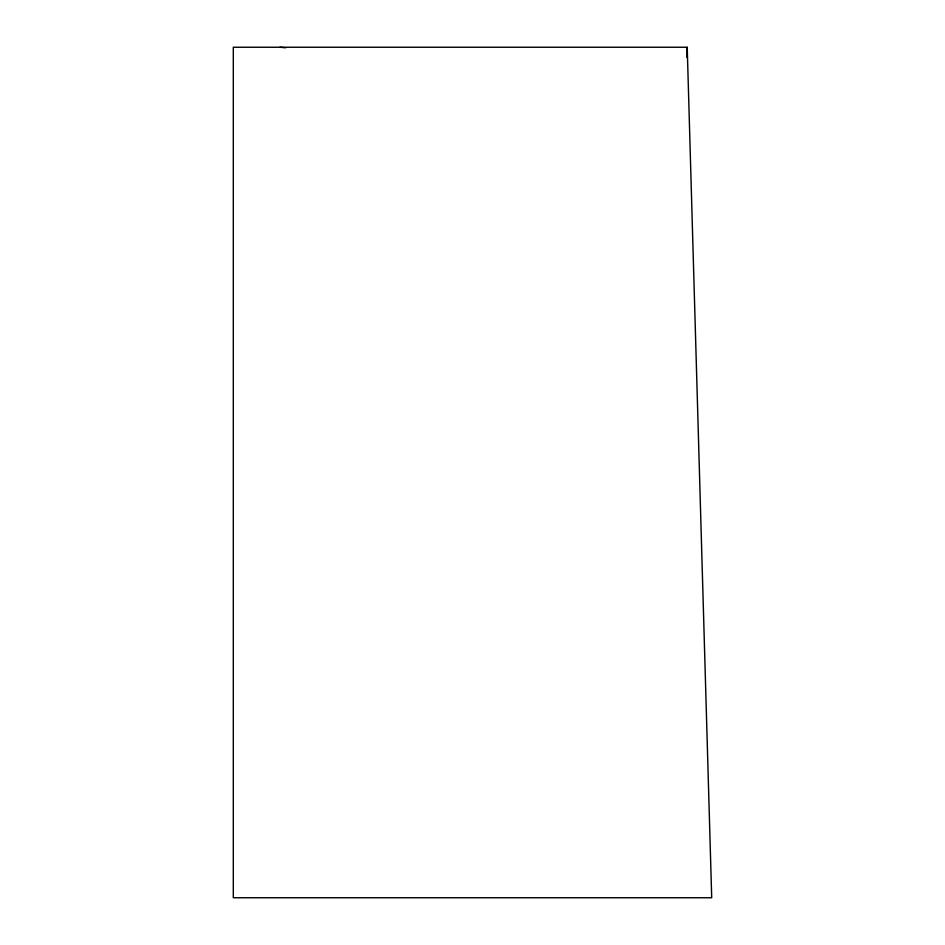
<?xml version="1.0" encoding="UTF-8"?>
<svg xmlns="http://www.w3.org/2000/svg" width="945" height="945" viewBox="0 0 945 945"><rect width="100%" height="100%" fill="white"/><g stroke="black" fill="none" stroke-linecap="round" stroke-linejoin="round"><path stroke-width="1.42" d="M686.968 57.562L687.216 47.25L233.297 47.25L233.297 897.75L711.703 897.75L687.216 47.25M279.885 47.25L285.744 47.758"/></g></svg>
